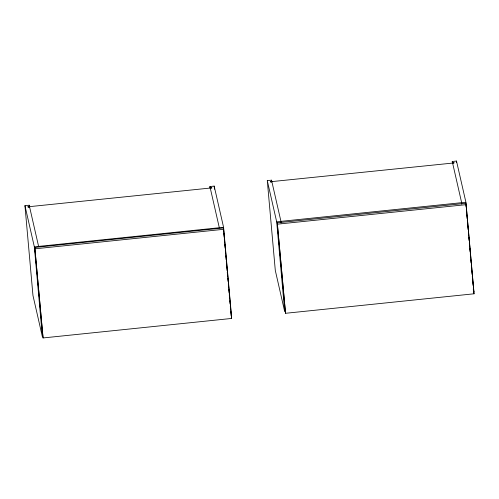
<?xml version="1.0" encoding="UTF-8"?>
<svg xmlns="http://www.w3.org/2000/svg" width="499" height="499" viewBox="0 0 499 499"><rect width="100%" height="100%" fill="white"/><g stroke="black" fill="none" stroke-linecap="round" stroke-linejoin="round"><path stroke-width="0.75" d="M210.472 188.142C213.709 188.379 210.659 187 210.497 188.023L29.298 206.673M452.774 163.067L271.624 181.624M29.391 206.86C25.175 205.707 30.42 209.337 29.21 205.226L24.95 205.669L32.965 295.483L42.378 336.738L34.362 246.918L24.95 205.669M271.724 181.811C270.29 180.488 269.41 183.008 271.643 181.698M210.054 188.092L209.917 186.545L214.177 186.108L223.589 227.357L231.605 317.177L231.262 315.674M267.283 180.613L271.537 180.176L280.956 221.431L276.696 221.868L267.283 180.613L275.298 270.433L284.711 311.688L276.696 221.868M452.387 163.042L452.25 161.495L456.504 161.052L465.923 202.307L473.938 292.121L473.252 289.121M38.604 246.406L219.317 227.725M34.362 246.918L38.623 246.481L29.21 205.226M223.589 227.357L219.329 227.8L209.917 186.545M465.923 202.307L461.662 202.75L452.25 161.495M34.799 247.454L223.315 227.968L223.627 229.315L231.58 318.456L43.064 337.948L34.799 247.454L43.064 337.948M277.269 222.797L465.785 203.311L466.097 204.659L474.05 293.799L285.534 313.291L277.269 222.797L285.534 313.291M35.111 248.801L223.627 229.315M277.581 224.145L466.097 204.659M473.744 292.451L474.05 293.799M231.274 317.108L231.58 318.456M465.785 203.311L466.135 207.185M466.34 209.511L466.615 212.611M466.827 214.938L467.17 218.812M467.307 220.365L467.657 224.238M467.794 225.791L468.137 229.665M468.349 231.991L468.623 235.091M468.829 237.418L469.11 240.518M469.316 242.845L469.659 246.718M469.796 248.265L470.145 252.145M470.283 253.692L470.632 257.571M470.838 259.898L471.112 262.998M471.318 265.318L471.599 268.425M471.805 270.745L472.154 274.625M472.291 276.172L472.634 280.051M472.771 281.598L473.121 285.478M473.326 287.798L473.601 290.898M461.781 204.172L461.644 202.675L280.937 221.356L281.093 222.978M456.504 161.052L456.641 162.605M271.537 180.176L271.674 181.723M223.315 227.968L223.664 231.842M223.802 233.395L224.145 237.268M224.288 238.815L224.631 242.695M224.768 244.242L225.118 248.122M225.323 250.442L225.598 253.548M225.81 255.868L226.153 259.748M226.29 261.295L226.64 265.175M226.777 266.722L227.12 270.601M227.257 272.148L227.606 276.022M227.812 278.348L228.093 281.448M228.299 283.775L228.642 287.655M228.779 289.202L229.128 293.075M229.266 294.628L229.615 298.502M229.821 300.828L230.095 303.928M230.301 306.255L230.582 309.355M230.788 311.682L231.137 315.555M214.177 186.108L214.451 189.202M452.655 162.874C454.477 163.99 454.969 161.645 452.655 162.874M29.266 206.555L28.867 206.923L29.266 206.555M210.927 187.78L210.522 188.142L210.927 187.78M271.599 181.505L271.2 181.867L271.599 181.505M453.254 162.724L452.855 163.092L453.254 162.724"/></g></svg>
